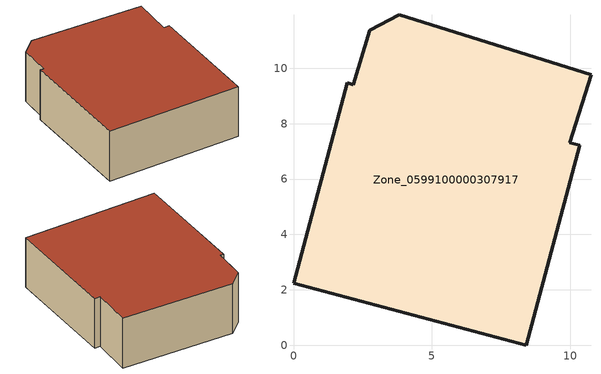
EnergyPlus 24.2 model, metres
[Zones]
Zone_0599100000307917
 floor ground (C_G): 2.16,9.41 2.75,11.37 3.81,11.93 10.74,9.77 9.98,7.31 10.34,7.22 8.4,0 0,2.23 1.94,9.47 z0
 wall outside (C_F): 8.4,0 10.34,7.22 9.98,7.31 10.74,9.77 3.81,11.93 2.75,11.37 2.16,9.41 1.94,9.47 0,2.23 8.4,0 z0:3.42
 roof outside (C_R): 1.94,9.47 0,2.23 8.4,0 10.34,7.22 9.98,7.31 10.74,9.77 3.81,11.93 2.75,11.37 2.16,9.41 z3.42
[BUILDING]
Pand.0599100000307917: North Axis=0; Terrain=City; Loads Convergence Tolerance Value=0.04; Temperature Convergence Tolerance Value=0.4; Solar Distribution=FullExterior; Maximum Number of Warmup Days=25; Minimum Number of Warmup Days=1
[Site:Location]
Rotterdam.The.Hague.AP_ZH_NLD Design_Conditions: Latitude=51.96; Longitude=4.45; Time Zone=1; Elevation=-4.5
[SITE:GROUNDTEMPERATURE:BUILDINGSURFACE]
18, 18, 18, 18, 18, 18, 18, 18, 18, 18, 18, 18
[MATERIAL] Thermal Absorptance=0.9; Solar Absorptance=0.7; Visible Absorptance=0.7
Name | Roughness | Thickness | Conductivity | Density | Specific Heat
G.TC.1946-1964 | MediumSmooth | 0.15 | 1 | 540 | 1210
F.TC.1946-1964 | Rough | 0.3 | 0.857143 | 1920 | 840
R.TC.1946-1964 | MediumRough | 0.2 | 0.235294 | 1500 | 1000
[CONSTRUCTION]
C_G: G.TC.1946-1964
C_F: F.TC.1946-1964
C_R: R.TC.1946-1964
[ZONE]
Zone_0599100000307917: Type=1; Multiplier=1; Ceiling Height=Autocalculate; Volume=Autocalculate; Floor Area=autocalculate; Part of Total Floor Area=Yes
[ZONEINFILTRATION:DESIGNFLOWRATE]
Infil_Zone_0599100000307917: Zone or ZoneList or Space or SpaceList=Zone_0599100000307917; Schedule=AlwaysOn; Design Flow Rate Calculation Method=Flow/Area; Flow Rate per Floor Area=0.003; Constant Term Coefficient=1; Temperature Term Coefficient=0; Velocity Term Coefficient=0; Velocity Squared Term Coefficient=0
[HVACTEMPLATE:ZONE:IDEALLOADSAIRSYSTEM]
Zone_0599100000307917: Maximum Heating Supply Air Temperature=50; Minimum Cooling Supply Air Temperature=13; Maximum Heating Supply Air Humidity Ratio=0.0156; Minimum Cooling Supply Air Humidity Ratio=0.0077; Heating Limit=NoLimit; Cooling Limit=NoLimit; Dehumidification Control Type=ConstantSensibleHeatRatio; Cooling Sensible Heat Ratio=0.7; Dehumidification Setpoint=60; Humidification Control Type=None; Humidification Setpoint=30; Outdoor Air Method=None; Outdoor Air Flow Rate per Person=0.00944; Outdoor Air Flow Rate per Zone Floor Area=0; Outdoor Air Flow Rate per Zone=0; Demand Controlled Ventilation Type=None; Outdoor Air Economizer Type=NoEconomizer; Heat Recovery Type=None; Sensible Heat Recovery Effectiveness=0.7; Latent Heat Recovery Effectiveness=0.65
[ZONECONTROL:THERMOSTAT]
ThermostatControl_Zone_0599100000307917: Zone or ZoneList=Zone_0599100000307917; Control Type Schedule=DualSetpointControlType; Control 1=Thermostat_Zone_0599100000307917; Temperature Difference Between Cutout And Setpoint=0
[THERMOSTATSETPOINT:DUALSETPOINT]
Thermostat_Zone_0599100000307917: Heating Setpoint Temperature Schedule=HeatingSetpoint_Zone_0599100000307917; Cooling Setpoint Temperature Schedule=CoolingSetpoint_Zone_0599100000307917
[SCHEDULE:COMPACT]
HeatingSetpoint_Zone_0599100000307917: Through: 12/31, For: AllDays, Until: 24:00, 21
CoolingSetpoint_Zone_0599100000307917: Through: 12/31, For: AllDays, Until: 24:00, 24
DualSetpointControlType: Through: 12/31, For: AllDays, Until: 24:00, 4
AlwaysOn: Through: 12/31, For: AllDays, Until: 24:00, 1
